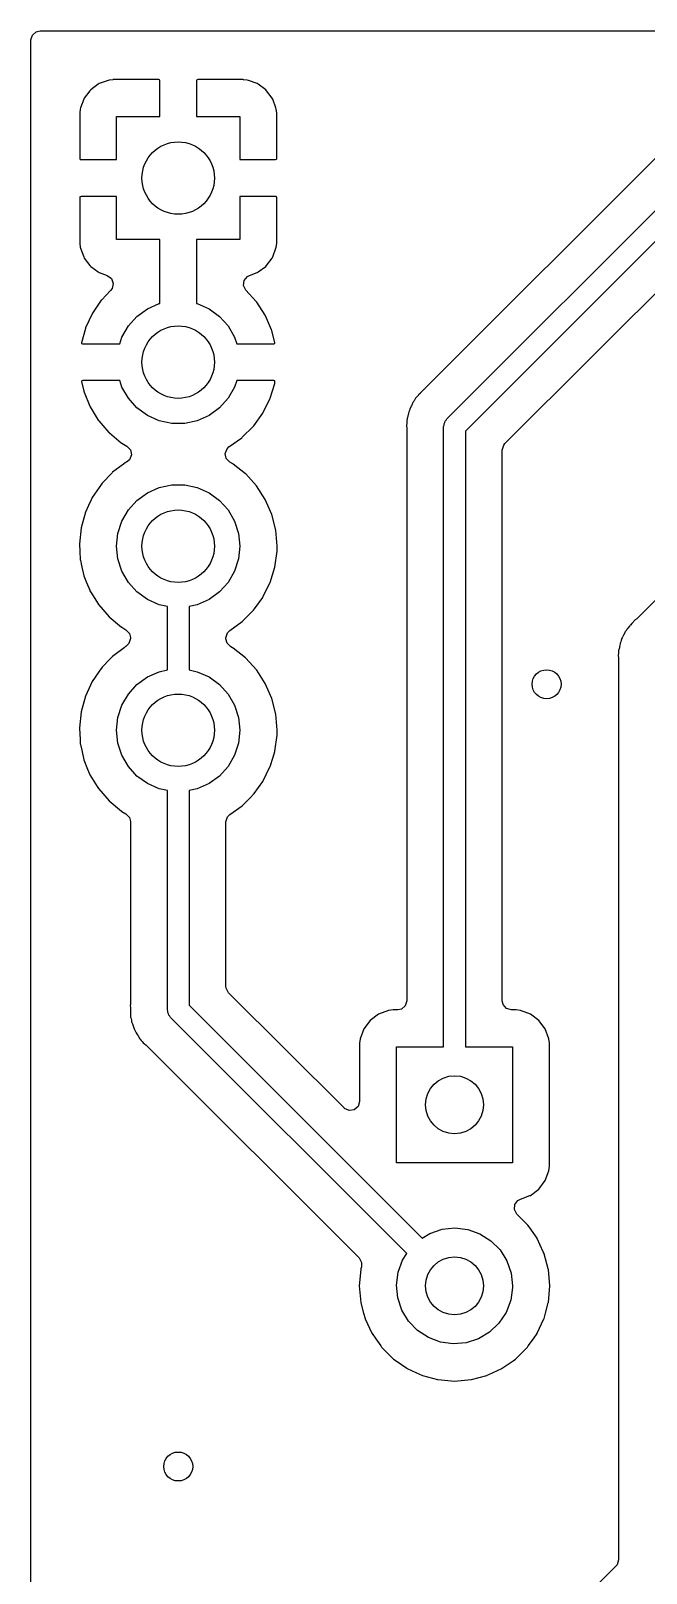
# Model space of a CAD drawing. Extents: x 120.5 to 178.2, y -124.1 to -74.2.
# Drawn here: x 120.52 to 129.01, y -95.45 to -74.17 of the extents above; entities that cross this region are included whole.
import ezdxf

# ---------------------------------------------------------------- set-up
doc = ezdxf.new("R2010")
doc.units = 0
doc.layers.add('BLACK', color=7, linetype='CONTINUOUS')

msp = doc.modelspace()

# ---------------------------------------------------------------- linework, layer by layer
at = {"layer": 'BLACK', "linetype": 'CONTINUOUS'}
for p, q in [((120.523, -74.2945), (120.544, -74.2264)), ((120.544, -74.2264), (120.597, -74.1799)), ((120.597, -74.1799), (120.649, -74.1685)), ((120.649, -74.1685), (177.8, -74.1685)), ((120.523, -123.825), (120.523, -74.2945)), ((121.451, -74.9052), (121.349, -74.9817)), ((121.467, -74.8967), (121.451, -74.9052)), ((121.587, -74.8515), (121.467, -74.8967)), ((121.603, -74.8479), (121.587, -74.8515)), ((121.654, -74.8424), (121.603, -74.8479)), ((121.66, -74.842), (121.654, -74.8424)), ((122.287, -74.842), (121.66, -74.842)), ((122.295, -74.8437), (122.287, -74.842)), ((122.297, -74.8449), (122.295, -74.8437)), ((122.301, -74.8601), (122.297, -74.8449)), ((122.301, -75.35), (122.301, -74.8601)), ((122.811, -74.8479), (122.809, -74.8555)), ((122.809, -74.8555), (122.809, -75.35)), ((122.812, -74.8465), (122.811, -74.8479)), ((122.827, -74.842), (122.812, -74.8465)), ((123.45, -74.842), (122.827, -74.842)), ((123.456, -74.8424), (123.45, -74.842)), ((123.507, -74.8479), (123.456, -74.8424)), ((123.523, -74.8515), (123.507, -74.8479)), ((123.643, -74.8967), (123.523, -74.8515)), ((123.659, -74.9052), (123.643, -74.8967)), ((123.761, -74.9817), (123.659, -74.9052)), ((121.252, -75.1119), (121.207, -75.2324)), ((121.26, -75.0964), (121.252, -75.1119)), ((121.337, -74.9943), (121.26, -75.0964)), ((121.349, -74.9817), (121.337, -74.9943)), ((123.773, -74.9943), (123.761, -74.9817)), ((123.85, -75.0964), (123.773, -74.9943)), ((123.858, -75.1119), (123.85, -75.0964)), ((123.903, -75.2324), (123.858, -75.1119)), ((121.203, -75.2476), (121.197, -75.2985)), ((121.197, -75.2985), (121.197, -75.3053)), ((121.197, -75.3053), (121.197, -75.9279)), ((121.207, -75.2324), (121.203, -75.2476)), ((123.907, -75.2476), (123.903, -75.2324)), ((123.913, -75.2985), (123.907, -75.2476)), ((123.913, -75.3053), (123.913, -75.2985)), ((123.913, -75.9325), (123.913, -75.3053)), ((121.705, -75.946), (121.705, -75.35)), ((121.705, -75.35), (122.301, -75.35)), ((122.809, -75.35), (123.405, -75.35)), ((123.405, -75.35), (123.405, -75.946)), ((129.302, -75.7605), (125.957, -79.1053)), ((121.197, -75.9279), (121.201, -75.9431)), ((121.201, -75.9431), (121.203, -75.9443)), ((121.203, -75.9443), (121.211, -75.946)), ((121.211, -75.946), (121.705, -75.946)), ((123.405, -75.946), (123.895, -75.946)), ((123.895, -75.946), (123.91, -75.9415)), ((123.91, -75.9415), (123.911, -75.9401)), ((123.911, -75.9401), (123.913, -75.9325)), ((126.259, -79.5229), (129.688, -76.0939)), ((129.856, -76.35), (126.515, -79.6911)), ((121.199, -76.4599), (121.197, -76.4675)), ((121.197, -76.4675), (121.197, -77.0947)), ((121.2, -76.4585), (121.199, -76.4599)), ((121.215, -76.454), (121.2, -76.4585)), ((121.705, -76.454), (121.215, -76.454)), ((121.705, -77.05), (121.705, -76.454)), ((123.405, -76.454), (123.405, -77.05)), ((123.899, -76.454), (123.405, -76.454)), ((123.907, -76.4557), (123.899, -76.454)), ((123.909, -76.4569), (123.907, -76.4557)), ((123.913, -76.4721), (123.909, -76.4569)), ((123.913, -77.0947), (123.913, -76.4721)), ((127.06, -79.8649), (130.03, -76.8954)), ((121.197, -77.0947), (121.197, -77.1015)), ((121.197, -77.1015), (121.203, -77.1524)), ((121.203, -77.1524), (121.207, -77.1676)), ((121.207, -77.1676), (121.252, -77.2881)), ((122.301, -77.05), (121.705, -77.05)), ((122.301, -77.9298), (122.301, -77.05)), ((123.405, -77.05), (122.809, -77.05)), ((122.809, -77.05), (122.809, -77.9298)), ((123.858, -77.2881), (123.903, -77.1676)), ((123.903, -77.1676), (123.907, -77.1524)), ((123.907, -77.1524), (123.913, -77.1015)), ((123.913, -77.1015), (123.913, -77.0947)), ((121.252, -77.2881), (121.26, -77.3036)), ((121.26, -77.3036), (121.337, -77.4057)), ((121.337, -77.4057), (121.349, -77.4183)), ((121.349, -77.4183), (121.451, -77.4948)), ((123.659, -77.4948), (123.761, -77.4183)), ((123.761, -77.4183), (123.773, -77.4057)), ((123.773, -77.4057), (123.85, -77.3036)), ((123.85, -77.3036), (123.858, -77.2881)), ((121.451, -77.4948), (121.467, -77.5033)), ((121.467, -77.5033), (121.576, -77.5443)), ((121.576, -77.5443), (121.633, -77.587)), ((121.633, -77.587), (121.658, -77.6535)), ((121.658, -77.6535), (121.643, -77.7229)), ((123.456, -77.6824), (123.464, -77.6119)), ((123.487, -77.7463), (123.456, -77.6824)), ((123.464, -77.6119), (123.509, -77.5572)), ((123.509, -77.5572), (123.536, -77.5435)), ((123.536, -77.5435), (123.643, -77.5033)), ((123.643, -77.5033), (123.659, -77.4948)), ((121.493, -77.8867), (121.373, -78.0626)), ((121.5, -77.8787), (121.493, -77.8867)), ((121.623, -77.7494), (121.5, -77.8787)), ((121.643, -77.7229), (121.623, -77.7494)), ((123.631, -77.9048), (123.487, -77.7463)), ((121.368, -78.0716), (121.278, -78.2648)), ((121.373, -78.0626), (121.368, -78.0716)), ((121.867, -78.2404), (121.986, -78.1083)), ((121.986, -78.1083), (122.13, -78.0039)), ((122.13, -78.0039), (122.292, -77.9316)), ((122.292, -77.9316), (122.301, -77.9298)), ((122.809, -77.9298), (122.818, -77.9316)), ((122.818, -77.9316), (122.98, -78.0039)), ((122.98, -78.0039), (123.124, -78.1083)), ((123.124, -78.1083), (123.243, -78.2404)), ((123.637, -77.9129), (123.631, -77.9048)), ((123.753, -78.0917), (123.637, -77.9129)), ((123.758, -78.1008), (123.753, -78.0917)), ((123.843, -78.2961), (123.758, -78.1008)), ((121.275, -78.2745), (121.219, -78.4742)), ((121.278, -78.2648), (121.275, -78.2745)), ((121.778, -78.3943), (121.867, -78.2404)), ((123.243, -78.2404), (123.332, -78.3943)), ((123.846, -78.3059), (123.843, -78.2961)), ((123.888, -78.4729), (123.846, -78.3059)), ((121.219, -78.4742), (121.221, -78.4826)), ((121.221, -78.4826), (121.233, -78.486)), ((121.233, -78.486), (121.749, -78.486)), ((121.749, -78.486), (121.778, -78.3943)), ((123.332, -78.3943), (123.361, -78.486)), ((123.361, -78.486), (123.873, -78.486)), ((123.873, -78.486), (123.887, -78.482)), ((123.887, -78.482), (123.888, -78.4729)), ((121.225, -78.998), (121.223, -79.008)), ((121.223, -79.008), (121.254, -79.1424)), ((121.238, -78.994), (121.225, -78.998)), ((121.749, -78.994), (121.238, -78.994)), ((121.254, -79.1424), (121.257, -79.1523)), ((121.257, -79.1523), (121.337, -79.3496)), ((121.778, -79.0857), (121.749, -78.994)), ((121.867, -79.2396), (121.778, -79.0857)), ((123.332, -79.0857), (123.243, -79.2396)), ((123.361, -78.994), (123.332, -79.0857)), ((123.874, -78.994), (123.361, -78.994)), ((123.823, -79.2367), (123.885, -79.0329)), ((123.887, -78.9978), (123.874, -78.994)), ((123.885, -79.0329), (123.888, -79.0228)), ((123.889, -79.012), (123.887, -78.9978)), ((123.888, -79.0228), (123.889, -79.012)), ((125.891, -79.1721), (125.87, -79.1927)), ((125.893, -79.1693), (125.891, -79.1721)), ((125.936, -79.1234), (125.893, -79.1693)), ((125.942, -79.1176), (125.936, -79.1234)), ((125.936, -79.1234), (125.936, -79.1234)), ((125.949, -79.1133), (125.942, -79.1176)), ((125.957, -79.1053), (125.949, -79.1133)), ((125.949, -79.1133), (125.949, -79.1133)), ((121.337, -79.3496), (121.341, -79.3588)), ((121.341, -79.3588), (121.453, -79.5404)), ((121.986, -79.3717), (121.867, -79.2396)), ((122.13, -79.4761), (121.986, -79.3717)), ((123.124, -79.3717), (122.98, -79.4761)), ((123.243, -79.2396), (123.124, -79.3717)), ((123.725, -79.4372), (123.82, -79.2463)), ((123.82, -79.2463), (123.823, -79.2367)), ((125.748, -79.3847), (125.743, -79.4054)), ((125.77, -79.3442), (125.748, -79.3847)), ((125.775, -79.3335), (125.77, -79.3442)), ((125.791, -79.2984), (125.775, -79.3335)), ((125.794, -79.2911), (125.791, -79.2984)), ((125.791, -79.2984), (125.791, -79.2984)), ((125.799, -79.2843), (125.794, -79.2911)), ((125.807, -79.2742), (125.799, -79.2843)), ((125.818, -79.2577), (125.807, -79.2742)), ((125.824, -79.2458), (125.818, -79.2577)), ((125.828, -79.2389), (125.824, -79.2458)), ((125.824, -79.2458), (125.824, -79.2458)), ((125.86, -79.2052), (125.828, -79.2389)), ((125.867, -79.1962), (125.86, -79.2052)), ((125.87, -79.1927), (125.867, -79.1962)), ((121.453, -79.5404), (121.459, -79.5487)), ((121.459, -79.5487), (121.598, -79.7097)), ((122.292, -79.5484), (122.13, -79.4761)), ((122.466, -79.5853), (122.292, -79.5484)), ((122.644, -79.5853), (122.466, -79.5853)), ((122.818, -79.5484), (122.644, -79.5853)), ((122.98, -79.4761), (122.818, -79.5484)), ((123.596, -79.619), (123.72, -79.446)), ((123.72, -79.446), (123.725, -79.4372)), ((125.705, -79.587), (125.702, -79.6082)), ((125.706, -79.5673), (125.705, -79.587)), ((125.718, -79.5011), (125.706, -79.5458)), ((125.706, -79.5458), (125.706, -79.5673)), ((125.72, -79.4894), (125.718, -79.5011)), ((125.721, -79.4876), (125.72, -79.4894)), ((125.728, -79.4438), (125.721, -79.4876)), ((125.736, -79.4241), (125.728, -79.4438)), ((125.743, -79.4054), (125.736, -79.4241)), ((126.22, -79.5902), (126.23, -79.5731)), ((126.22, -79.6099), (126.22, -79.5902)), ((126.23, -79.5731), (126.235, -79.554)), ((126.235, -79.554), (126.249, -79.54)), ((126.249, -79.54), (126.259, -79.5229)), ((121.598, -79.7097), (121.606, -79.7169)), ((121.606, -79.7169), (121.769, -79.8529)), ((123.255, -79.9086), (123.43, -79.7838)), ((123.43, -79.7838), (123.438, -79.7771)), ((123.438, -79.7771), (123.589, -79.6268)), ((123.589, -79.6268), (123.596, -79.619)), ((125.702, -79.6082), (125.702, -79.616)), ((125.702, -79.616), (125.706, -79.6541)), ((125.706, -79.6541), (125.706, -79.666)), ((125.706, -79.666), (125.706, -87.5531)), ((126.215, -79.629), (126.22, -79.6099)), ((126.215, -88.1876), (126.215, -79.629)), ((126.515, -79.6911), (126.515, -88.1876)), ((121.769, -79.8529), (121.778, -79.8588)), ((121.778, -79.8588), (121.847, -79.8992)), ((121.847, -79.8992), (121.896, -79.9508)), ((121.909, -80.0206), (121.882, -80.0864)), ((121.896, -79.9508), (121.909, -80.0206)), ((123.203, -80.0017), (123.228, -79.9352)), ((123.218, -80.0711), (123.203, -80.0017)), ((123.228, -79.9352), (123.255, -79.9086)), ((127.023, -79.9539), (127.044, -79.8858)), ((127.023, -87.5531), (127.023, -79.9539)), ((127.044, -79.8858), (127.06, -79.8649)), ((121.8, -80.1478), (121.65, -80.2606)), ((121.824, -80.1296), (121.8, -80.1478)), ((121.829, -80.1265), (121.824, -80.1296)), ((121.824, -80.1296), (121.824, -80.1296)), ((121.842, -80.1198), (121.829, -80.1265)), ((121.882, -80.0864), (121.842, -80.1198)), ((123.268, -80.1215), (123.218, -80.0711)), ((123.309, -80.1446), (123.268, -80.1215)), ((123.313, -80.1478), (123.309, -80.1446)), ((123.481, -80.2798), (123.313, -80.1478)), ((123.313, -80.1478), (123.313, -80.1478)), ((121.496, -80.4221), (121.37, -80.6067)), ((121.507, -80.4098), (121.496, -80.4221)), ((121.644, -80.2669), (121.507, -80.4098)), ((121.65, -80.2606), (121.644, -80.2669)), ((122.292, -80.4716), (122.466, -80.4347)), ((122.466, -80.4347), (122.644, -80.4347)), ((122.644, -80.4347), (122.818, -80.4716)), ((123.481, -80.2799), (123.481, -80.2798)), ((123.485, -80.2831), (123.481, -80.2799)), ((123.635, -80.4483), (123.485, -80.2831)), ((123.756, -80.6358), (123.635, -80.4483)), ((121.355, -80.6386), (121.318, -80.7177)), ((121.37, -80.6067), (121.355, -80.6386)), ((121.867, -80.7804), (121.986, -80.6483)), ((121.986, -80.6483), (122.13, -80.5439)), ((122.13, -80.5439), (122.292, -80.4716)), ((122.818, -80.4716), (122.98, -80.5439)), ((122.98, -80.5439), (123.124, -80.6483)), ((123.124, -80.6483), (123.243, -80.7804)), ((123.845, -80.8407), (123.756, -80.6358)), ((121.276, -80.8093), (121.216, -81.0246)), ((121.318, -80.7177), (121.276, -80.8093)), ((121.778, -80.9343), (121.867, -80.7804)), ((123.243, -80.7804), (123.332, -80.9343)), ((123.9, -81.0574), (123.845, -80.8407)), ((121.216, -81.0246), (121.192, -81.2467)), ((121.724, -81.1033), (121.778, -80.9343)), ((123.332, -80.9343), (123.386, -81.1033)), ((123.918, -81.28), (123.9, -81.0574)), ((121.192, -81.2467), (121.193, -81.2518)), ((121.193, -81.2518), (121.193, -81.2519)), ((121.193, -81.2519), (121.198, -81.3466)), ((121.705, -81.28), (121.724, -81.1033)), ((121.724, -81.4567), (121.705, -81.28)), ((123.386, -81.1033), (123.405, -81.28)), ((123.405, -81.28), (123.386, -81.4567)), ((123.917, -81.3111), (123.918, -81.2834)), ((123.918, -81.2834), (123.918, -81.28)), ((123.918, -81.2834), (123.918, -81.2834)), ((121.198, -81.3466), (121.205, -81.4697)), ((121.205, -81.4697), (121.206, -81.4748)), ((121.206, -81.4748), (121.206, -81.4748)), ((121.206, -81.4748), (121.222, -81.5456)), ((121.778, -81.6257), (121.724, -81.4567)), ((123.386, -81.4567), (123.332, -81.6257)), ((123.887, -81.5681), (123.917, -81.3466)), ((123.917, -81.3466), (123.917, -81.3111)), ((121.222, -81.5456), (121.254, -81.6876)), ((121.254, -81.6876), (121.292, -81.7818)), ((121.867, -81.7796), (121.778, -81.6257)), ((123.332, -81.6257), (123.243, -81.7796)), ((123.822, -81.7818), (123.887, -81.5681)), ((129.556, -81.6025), (128.878, -82.2803)), ((121.292, -81.7818), (121.336, -81.8892)), ((121.336, -81.8892), (121.338, -81.8946)), ((121.338, -81.8946), (121.382, -81.9654)), ((121.986, -81.9117), (121.867, -81.7796)), ((122.13, -82.0161), (121.986, -81.9117)), ((123.124, -81.9117), (122.98, -82.0161)), ((123.243, -81.7796), (123.124, -81.9117)), ((123.728, -81.973), (123.82, -81.7865)), ((123.82, -81.7865), (123.822, -81.7818)), ((123.82, -81.7865), (123.82, -81.7865)), ((121.382, -81.9654), (121.441, -82.0627)), ((121.441, -82.0627), (121.455, -82.0851)), ((121.455, -82.0851), (121.601, -82.2539)), ((122.292, -82.0884), (122.13, -82.0161)), ((122.405, -82.1123), (122.292, -82.0884)), ((122.405, -82.9877), (122.405, -82.1123)), ((122.818, -82.0884), (122.705, -82.1123)), ((122.705, -82.1123), (122.705, -82.9877)), ((122.98, -82.0161), (122.818, -82.0884)), ((123.593, -82.1635), (123.608, -82.1424)), ((123.608, -82.1424), (123.72, -81.9863)), ((123.72, -81.9863), (123.723, -81.9821)), ((123.723, -81.9821), (123.728, -81.973)), ((121.601, -82.2539), (121.773, -82.3966)), ((123.266, -82.4413), (123.435, -82.3212)), ((123.435, -82.3212), (123.593, -82.1635)), ((128.812, -82.3471), (128.791, -82.3677)), ((128.814, -82.3443), (128.812, -82.3471)), ((128.857, -82.2984), (128.814, -82.3443)), ((128.863, -82.2926), (128.857, -82.2984)), ((128.857, -82.2984), (128.857, -82.2984)), ((128.87, -82.2883), (128.863, -82.2926)), ((128.878, -82.2803), (128.87, -82.2883)), ((128.87, -82.2883), (128.87, -82.2883)), ((121.773, -82.3966), (121.778, -82.3992)), ((121.778, -82.3992), (121.778, -82.3992)), ((121.778, -82.3992), (121.834, -82.4322)), ((121.834, -82.4322), (121.883, -82.4839)), ((121.896, -82.5547), (121.876, -82.6228)), ((121.883, -82.4839), (121.896, -82.541)), ((121.896, -82.541), (121.896, -82.5547)), ((123.213, -82.544), (123.234, -82.4758)), ((123.213, -82.5573), (123.213, -82.544)), ((123.229, -82.6172), (123.213, -82.5573)), ((123.234, -82.4758), (123.266, -82.4414)), ((123.266, -82.4414), (123.266, -82.4413)), ((128.669, -82.5597), (128.664, -82.5804)), ((128.676, -82.5465), (128.669, -82.5597)), ((128.691, -82.5192), (128.676, -82.5465)), ((128.696, -82.5085), (128.691, -82.5192)), ((128.712, -82.4734), (128.696, -82.5085)), ((128.715, -82.4661), (128.712, -82.4734)), ((128.712, -82.4734), (128.712, -82.4734)), ((128.721, -82.4584), (128.715, -82.4661)), ((128.728, -82.4492), (128.721, -82.4584)), ((128.739, -82.4327), (128.728, -82.4492)), ((128.745, -82.4208), (128.739, -82.4327)), ((128.749, -82.4139), (128.745, -82.4208)), ((128.745, -82.4208), (128.745, -82.4208)), ((128.781, -82.3802), (128.749, -82.4139)), ((128.788, -82.3712), (128.781, -82.3802)), ((128.791, -82.3677), (128.788, -82.3712)), ((121.669, -82.7866), (121.65, -82.8006)), ((121.808, -82.6821), (121.669, -82.7866)), ((121.829, -82.6665), (121.808, -82.6821)), ((121.833, -82.6641), (121.829, -82.6665)), ((121.838, -82.6614), (121.833, -82.6641)), ((121.876, -82.6228), (121.836, -82.6596)), ((121.836, -82.6596), (121.838, -82.6614)), ((123.279, -82.6676), (123.229, -82.6172)), ((123.305, -82.6821), (123.279, -82.6676)), ((123.309, -82.6846), (123.305, -82.6821)), ((123.305, -82.6821), (123.305, -82.6821)), ((123.313, -82.6878), (123.309, -82.6846)), ((123.481, -82.8198), (123.313, -82.6878)), ((128.626, -82.762), (128.623, -82.7832)), ((128.623, -82.7832), (128.627, -82.8269)), ((128.627, -82.7423), (128.626, -82.762)), ((128.638, -82.681), (128.627, -82.7208)), ((128.627, -82.7208), (128.627, -82.7423)), ((128.639, -82.6761), (128.638, -82.681)), ((128.641, -82.6644), (128.639, -82.6761)), ((128.647, -82.6267), (128.641, -82.6644)), ((128.649, -82.6188), (128.647, -82.6267)), ((128.657, -82.5991), (128.649, -82.6188)), ((128.664, -82.5804), (128.657, -82.5991)), ((121.493, -82.9664), (121.462, -83.0118)), ((121.496, -82.9621), (121.493, -82.9664)), ((121.493, -82.9664), (121.493, -82.9664)), ((121.507, -82.9505), (121.496, -82.9621)), ((121.617, -82.8351), (121.507, -82.9505)), ((121.65, -82.8006), (121.617, -82.8351)), ((122.292, -83.0116), (122.405, -82.9877)), ((122.705, -82.9877), (122.818, -83.0116)), ((123.481, -82.8199), (123.481, -82.8198)), ((123.485, -82.8231), (123.481, -82.8199)), ((123.635, -82.9883), (123.485, -82.8231)), ((123.638, -82.9926), (123.635, -82.9883)), ((123.683, -83.0623), (123.638, -82.9926)), ((123.638, -82.9926), (123.638, -82.9926)), ((128.627, -82.8269), (128.627, -82.8291)), ((128.627, -82.8291), (128.627, -82.841)), ((128.627, -82.841), (128.627, -95.2667)), ((121.37, -83.1467), (121.276, -83.3493)), ((121.462, -83.0118), (121.37, -83.1467)), ((121.867, -83.3204), (121.986, -83.1883)), ((121.986, -83.1883), (122.13, -83.0839)), ((122.13, -83.0839), (122.292, -83.0116)), ((122.818, -83.0116), (122.98, -83.0839)), ((122.98, -83.0839), (123.124, -83.1883)), ((123.124, -83.1883), (123.243, -83.3204)), ((123.756, -83.1758), (123.683, -83.0623)), ((123.845, -83.3807), (123.756, -83.1758)), ((121.276, -83.3493), (121.216, -83.5646)), ((121.778, -83.4743), (121.867, -83.3204)), ((123.243, -83.3204), (123.332, -83.4743)), ((123.9, -83.5974), (123.845, -83.3807)), ((121.216, -83.5646), (121.192, -83.7867)), ((121.724, -83.6433), (121.778, -83.4743)), ((123.332, -83.4743), (123.386, -83.6433)), ((123.918, -83.82), (123.9, -83.5974)), ((121.192, -83.7867), (121.193, -83.7918)), ((121.193, -83.7918), (121.193, -83.7919)), ((121.193, -83.7919), (121.202, -83.9477)), ((121.705, -83.82), (121.724, -83.6433)), ((121.724, -83.9967), (121.705, -83.82)), ((123.386, -83.6433), (123.405, -83.82)), ((123.405, -83.82), (123.386, -83.9967)), ((123.917, -83.86), (123.918, -83.8234)), ((123.918, -83.8234), (123.918, -83.82)), ((123.918, -83.8234), (123.918, -83.8234)), ((121.202, -83.9477), (121.205, -84.0097)), ((121.205, -84.0097), (121.206, -84.0148)), ((121.206, -84.0148), (121.206, -84.0148)), ((121.206, -84.0148), (121.224, -84.0938)), ((121.778, -84.1657), (121.724, -83.9967)), ((123.386, -83.9967), (123.332, -84.1657)), ((123.887, -84.1081), (123.917, -83.8866)), ((123.917, -83.8866), (123.917, -83.86)), ((121.224, -84.0938), (121.254, -84.2276)), ((121.254, -84.2276), (121.306, -84.3563)), ((121.867, -84.3196), (121.778, -84.1657)), ((123.332, -84.1657), (123.243, -84.3196)), ((123.822, -84.3218), (123.863, -84.1896)), ((123.863, -84.1896), (123.886, -84.113)), ((123.886, -84.113), (123.887, -84.1081)), ((123.886, -84.113), (123.886, -84.113)), ((121.306, -84.3563), (121.328, -84.4101)), ((121.328, -84.4101), (121.338, -84.4346)), ((121.338, -84.4346), (121.369, -84.4852)), ((121.369, -84.4852), (121.437, -84.5959)), ((121.986, -84.4517), (121.867, -84.3196)), ((122.13, -84.5561), (121.986, -84.4517)), ((123.124, -84.4517), (122.98, -84.5561)), ((123.243, -84.3196), (123.124, -84.4517)), ((123.726, -84.5167), (123.82, -84.3265)), ((123.82, -84.3265), (123.822, -84.3218)), ((123.82, -84.3265), (123.82, -84.3265)), ((121.437, -84.5959), (121.455, -84.6251)), ((121.455, -84.6251), (121.601, -84.7939)), ((122.292, -84.6284), (122.13, -84.5561)), ((122.405, -84.6523), (122.292, -84.6284)), ((122.405, -87.6776), (122.405, -84.6523)), ((122.818, -84.6284), (122.705, -84.6523)), ((122.705, -84.6523), (122.705, -87.6155)), ((122.98, -84.5561), (122.818, -84.6284)), ((123.55, -84.7465), (123.593, -84.7035)), ((123.593, -84.7035), (123.6, -84.6937)), ((123.6, -84.6937), (123.72, -84.5263)), ((123.72, -84.5263), (123.723, -84.5221)), ((123.723, -84.5221), (123.726, -84.5167)), ((121.601, -84.7939), (121.773, -84.9366)), ((123.266, -84.9814), (123.435, -84.8612)), ((123.435, -84.8612), (123.481, -84.8153)), ((123.481, -84.8153), (123.55, -84.7465)), ((121.773, -84.9366), (121.778, -84.9392)), ((121.778, -84.9392), (121.778, -84.9392)), ((121.778, -84.9392), (121.834, -84.9722)), ((121.834, -84.9722), (121.883, -85.0239)), ((121.883, -85.0239), (121.896, -85.081)), ((121.896, -85.081), (121.896, -87.5956)), ((123.213, -85.084), (123.234, -85.0158)), ((123.213, -87.3527), (123.213, -85.084)), ((123.234, -85.0158), (123.266, -84.9814)), ((123.216, -87.3795), (123.213, -87.3527)), ((123.25, -87.4418), (123.216, -87.3795)), ((124.841, -89.0328), (123.25, -87.4418)), ((121.896, -87.6074), (121.894, -87.6152)), ((121.894, -87.6152), (121.895, -87.6505)), ((121.895, -87.6505), (121.896, -87.686)), ((121.896, -87.5956), (121.896, -87.6074)), ((121.896, -87.686), (121.896, -87.6899)), ((122.41, -87.6967), (122.405, -87.6776)), ((122.705, -87.6155), (125.918, -90.8289)), ((125.455, -87.6859), (125.318, -87.737)), ((125.517, -87.6791), (125.455, -87.6859)), ((125.581, -87.6791), (125.517, -87.6791)), ((125.633, -87.6677), (125.581, -87.6791)), ((125.686, -87.6212), (125.633, -87.6677)), ((125.706, -87.5531), (125.686, -87.6212)), ((127.035, -87.6055), (127.023, -87.5531)), ((127.081, -87.6591), (127.035, -87.6055)), ((127.149, -87.6791), (127.081, -87.6591)), ((127.213, -87.6791), (127.149, -87.6791)), ((127.275, -87.6859), (127.213, -87.6791)), ((127.412, -87.737), (127.275, -87.6859)), ((121.896, -87.6899), (121.896, -87.7191)), ((121.896, -87.7191), (121.897, -87.7235)), ((121.897, -87.7235), (121.898, -87.7353)), ((121.898, -87.7353), (121.899, -87.7815)), ((121.899, -87.7815), (121.904, -87.7988)), ((121.904, -87.7988), (121.905, -87.802)), ((121.905, -87.802), (121.909, -87.8214)), ((121.909, -87.8214), (121.912, -87.8427)), ((121.912, -87.8427), (121.915, -87.85)), ((121.915, -87.85), (121.915, -87.8501)), ((121.915, -87.8501), (121.929, -87.8856)), ((121.929, -87.8856), (121.933, -87.8969)), ((121.933, -87.8969), (121.946, -87.9412)), ((122.41, -87.7164), (122.41, -87.6967)), ((122.42, -87.7335), (122.41, -87.7164)), ((122.425, -87.7526), (122.42, -87.7335)), ((122.439, -87.7666), (122.425, -87.7526)), ((122.449, -87.7837), (122.439, -87.7666)), ((125.707, -91.0415), (122.449, -87.7837)), ((125.202, -87.8244), (125.114, -87.9409)), ((125.318, -87.737), (125.202, -87.8244)), ((127.528, -87.8244), (127.412, -87.737)), ((127.616, -87.9409), (127.528, -87.8244)), ((121.946, -87.9412), (121.957, -87.9597)), ((121.957, -87.9597), (121.965, -87.9774)), ((121.965, -87.9774), (121.973, -87.9974)), ((121.973, -87.9974), (121.99, -88.0202)), ((121.99, -88.0202), (122.001, -88.0347)), ((122.001, -88.0347), (122.007, -88.0447)), ((122.007, -88.0447), (122.027, -88.0776)), ((122.027, -88.0776), (122.027, -88.0776)), ((122.027, -88.0776), (122.031, -88.0844)), ((122.031, -88.0844), (122.046, -88.0996)), ((122.046, -88.0996), (122.059, -88.1146)), ((125.063, -88.0773), (125.056, -88.1395)), ((125.114, -87.9409), (125.063, -88.0773)), ((127.667, -88.0773), (127.616, -87.9409)), ((127.673, -88.1395), (127.667, -88.0773)), ((122.059, -88.1146), (122.071, -88.132)), ((122.071, -88.132), (122.095, -88.1518)), ((122.095, -88.1518), (122.107, -88.1614)), ((122.107, -88.1614), (122.116, -88.1694)), ((122.116, -88.1694), (125.048, -91.1023)), ((125.056, -88.1395), (125.056, -88.9437)), ((125.565, -89.7876), (125.565, -88.1876)), ((125.565, -88.1876), (126.215, -88.1876)), ((126.515, -88.1876), (127.165, -88.1876)), ((127.165, -88.1876), (127.165, -89.7876)), ((127.673, -89.8358), (127.673, -88.1395)), ((125.056, -88.9437), (125.036, -89.0118)), ((124.848, -89.0389), (124.841, -89.0328)), ((124.913, -89.0684), (124.848, -89.0389)), ((124.983, -89.0583), (124.913, -89.0684)), ((125.036, -89.0118), (124.983, -89.0583)), ((127.165, -89.7876), (125.565, -89.7876)), ((127.616, -90.0343), (127.667, -89.8979)), ((127.667, -89.8979), (127.673, -89.8358)), ((127.403, -90.2414), (127.412, -90.2382)), ((127.412, -90.2382), (127.528, -90.1509)), ((127.528, -90.1509), (127.616, -90.0343)), ((127.191, -90.4353), (127.197, -90.3645)), ((127.225, -90.4976), (127.191, -90.4353)), ((127.197, -90.3645), (127.239, -90.3077)), ((127.239, -90.3077), (127.276, -90.2905)), ((127.275, -90.2894), (127.403, -90.2414)), ((127.276, -90.2905), (127.275, -90.2894)), ((127.371, -90.6433), (127.225, -90.4976)), ((127.374, -90.6478), (127.371, -90.6433)), ((127.393, -90.6744), (127.374, -90.6478)), ((127.374, -90.6478), (127.374, -90.6478)), ((125.918, -90.8289), (126.024, -90.7638)), ((126.024, -90.7638), (126.193, -90.7063)), ((126.193, -90.7063), (126.371, -90.6876)), ((126.371, -90.6876), (126.548, -90.7088)), ((126.548, -90.7088), (126.716, -90.7686)), ((126.716, -90.7686), (126.866, -90.8642)), ((126.866, -90.8642), (126.992, -90.9907)), ((127.503, -90.8309), (127.393, -90.6744)), ((127.505, -90.8359), (127.503, -90.8309)), ((127.589, -91.0172), (127.505, -90.8359)), ((127.505, -90.8359), (127.505, -90.8359)), ((125.648, -91.1319), (125.707, -91.0415)), ((126.992, -90.9907), (127.086, -91.142)), ((127.599, -91.0384), (127.589, -91.0172)), ((127.601, -91.0437), (127.599, -91.0384)), ((127.656, -91.2501), (127.601, -91.0437)), ((127.601, -91.0437), (127.601, -91.0437)), ((125.048, -91.1023), (125.082, -91.1646)), ((125.071, -91.2595), (125.052, -91.4876)), ((125.074, -91.2501), (125.071, -91.2595)), ((125.081, -91.224), (125.074, -91.2501)), ((125.082, -91.1646), (125.081, -91.224)), ((125.565, -91.4765), (125.587, -91.2995)), ((125.587, -91.2995), (125.648, -91.1319)), ((127.086, -91.142), (127.145, -91.3104)), ((127.659, -91.2595), (127.656, -91.2501)), ((127.678, -91.4876), (127.659, -91.2595)), ((125.052, -91.4876), (125.071, -91.7157)), ((125.582, -91.6539), (125.565, -91.4765)), ((127.165, -91.51), (127.14, -91.6866)), ((127.145, -91.3104), (127.165, -91.4876)), ((127.165, -91.4876), (127.165, -91.51)), ((127.659, -91.7157), (127.678, -91.4876)), ((125.071, -91.7157), (125.073, -91.721)), ((125.073, -91.721), (125.073, -91.721)), ((125.073, -91.721), (125.111, -91.8645)), ((125.639, -91.8232), (125.582, -91.6539)), ((127.14, -91.6866), (127.077, -91.8533)), ((127.619, -91.8645), (127.657, -91.721)), ((127.657, -91.721), (127.659, -91.7157)), ((127.657, -91.721), (127.657, -91.721)), ((125.111, -91.8645), (125.131, -91.9369)), ((125.131, -91.9369), (125.133, -91.9418)), ((125.133, -91.9418), (125.133, -91.9418)), ((125.133, -91.9418), (125.225, -92.1394)), ((125.731, -91.9757), (125.639, -91.8232)), ((127.077, -91.8533), (126.978, -92.0019)), ((127.505, -92.1394), (127.597, -91.9418)), ((127.597, -91.9418), (127.599, -91.9369)), ((127.597, -91.9418), (127.597, -91.9418)), ((127.599, -91.9369), (127.619, -91.8645)), ((125.225, -92.1394), (125.225, -92.1394)), ((125.225, -92.1394), (125.227, -92.1444)), ((125.227, -92.1444), (125.278, -92.2161)), ((125.855, -92.104), (125.731, -91.9757)), ((126.004, -92.2017), (125.855, -92.104)), ((126.849, -92.1248), (126.695, -92.2162)), ((126.978, -92.0019), (126.849, -92.1248)), ((127.452, -92.2161), (127.503, -92.1444)), ((127.503, -92.1444), (127.505, -92.1394)), ((127.505, -92.1394), (127.505, -92.1394)), ((125.278, -92.2161), (125.348, -92.3165)), ((125.348, -92.3165), (125.359, -92.3319)), ((125.359, -92.3319), (125.521, -92.4938)), ((126.171, -92.2639), (126.004, -92.2017)), ((126.348, -92.2874), (126.171, -92.2639)), ((126.526, -92.2713), (126.348, -92.2874)), ((126.695, -92.2162), (126.526, -92.2713)), ((127.209, -92.4938), (127.371, -92.3319)), ((127.371, -92.3319), (127.382, -92.3165)), ((127.382, -92.3165), (127.452, -92.2161)), ((125.521, -92.4938), (125.525, -92.497)), ((125.525, -92.497), (125.525, -92.497)), ((125.525, -92.497), (125.558, -92.5201)), ((125.558, -92.5201), (125.708, -92.6251)), ((127.022, -92.6251), (127.172, -92.5201)), ((127.172, -92.5201), (127.205, -92.497)), ((127.205, -92.497), (127.209, -92.4938)), ((127.205, -92.497), (127.205, -92.497)), ((125.708, -92.6251), (125.713, -92.6275)), ((125.713, -92.6275), (125.713, -92.6275)), ((125.713, -92.6275), (125.89, -92.71)), ((125.89, -92.71), (125.916, -92.7219)), ((125.916, -92.7219), (125.921, -92.7233)), ((125.921, -92.7233), (125.921, -92.7233)), ((125.921, -92.7233), (126.132, -92.7797)), ((126.132, -92.7797), (126.132, -92.7797)), ((126.132, -92.7797), (126.137, -92.7812)), ((126.137, -92.7812), (126.365, -92.8011)), ((126.365, -92.8011), (126.593, -92.7812)), ((126.593, -92.7812), (126.598, -92.7797)), ((126.598, -92.7797), (126.809, -92.7233)), ((126.598, -92.7797), (126.598, -92.7797)), ((126.809, -92.7233), (126.814, -92.7219)), ((126.809, -92.7233), (126.809, -92.7233)), ((126.814, -92.7219), (126.84, -92.71)), ((126.84, -92.71), (127.017, -92.6275)), ((127.017, -92.6275), (127.022, -92.6251)), ((127.017, -92.6275), (127.017, -92.6275)), ((128.607, -95.3348), (128.591, -95.3558)), ((128.627, -95.2667), (128.607, -95.3348)), ((128.591, -95.3558), (126.779, -97.1672))]:
    msp.add_line(p, q, dxfattribs=at)
at = {"layer": 'BLACK'}
for centre, radius in [((122.555, -76.2), 0.5), ((122.555, -78.74), 0.5), ((122.555, -81.28), 0.5), ((127.635, -83.185), 0.2), ((122.555, -83.82), 0.5), ((126.365, -88.9876), 0.4), ((126.365, -91.4876), 0.4), ((122.555, -93.98), 0.2)]:
    msp.add_circle(centre, radius, dxfattribs=at)

doc.saveas('drawing.dxf')
